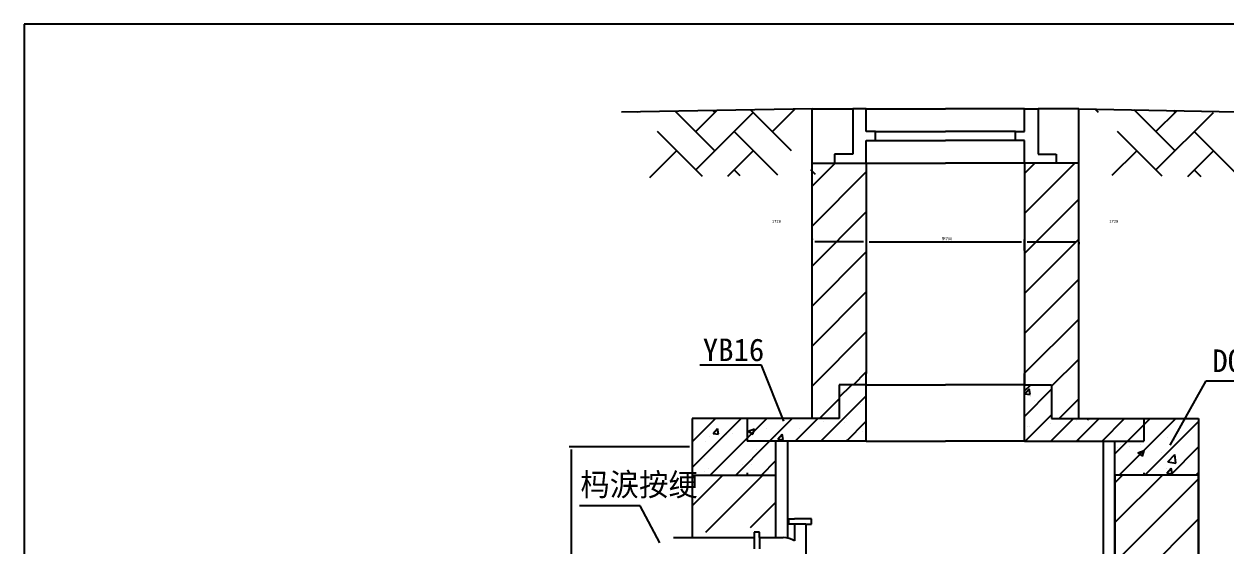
# Model space of a CAD drawing. Header units: metres. Extents: x 0 to 594, y 0 to 420.
# Drawn here: x 0 to 383, y 253.7 to 420 of the extents above; entities that cross this region are included whole.
import ezdxf

# ---------------------------------------------------------------- set-up
doc = ezdxf.new("R2010")
doc.units = ezdxf.units.M
doc.layers.add(' ', color=7, linetype='Continuous')

msp = doc.modelspace()

# ---------------------------------------------------------------- linework, layer by layer
for p, q in [((594, 420), (0, 420)), ((0, 420), (0, 0)), ((251.08, 392.93), (190.34, 391.87)), ((195.69, 391.84), (195.57, 391.96)), ((220.13, 379.62), (207.58, 392.17)), ((214.02, 385.73), (220.69, 392.4)), ((214.02, 373.51), (232.35, 391.84)), ((220.13, 391.84), (219.59, 392.38)), ((244.57, 379.62), (231.6, 392.59)), ((238.46, 385.73), (245.56, 392.83)), ((251.08, 392.93), (264.04, 392.93)), ((251.08, 375.65), (251.08, 392.93)), ((268.36, 392.93), (264.04, 392.93)), ((264.04, 392.93), (264.04, 378.53)), ((268.36, 392.93), (293.56, 392.93)), ((268.36, 385.73), (268.36, 392.93)), ((318.76, 392.93), (293.56, 392.93)), ((318.76, 392.93), (323.08, 392.93)), ((318.76, 385.73), (318.76, 392.93)), ((323.08, 392.93), (323.08, 378.53)), ((336.04, 392.93), (323.08, 392.93)), ((336.04, 392.93), (396.78, 391.87)), ((336.04, 375.65), (336.04, 392.93)), ((342.32, 391.84), (341.32, 392.84)), ((366.76, 379.62), (353.75, 392.62)), ((360.65, 385.73), (367.3, 392.38)), ((360.65, 373.51), (378.98, 391.84)), ((366.76, 391.84), (366.19, 392.4)), ((216.12, 371.41), (201.8, 385.73)), ((240.14, 371.83), (226.24, 385.73)), ((271.24, 385.73), (268.36, 385.73)), ((271.24, 385.73), (293.56, 385.73)), ((271.24, 382.85), (271.24, 385.73)), ((315.88, 385.73), (293.56, 385.73)), ((315.88, 382.85), (315.88, 385.73)), ((315.88, 385.73), (318.76, 385.73)), ((362.6, 371.56), (348.43, 385.73)), ((387.47, 371.12), (372.87, 385.73)), ((199.41, 371.12), (207.91, 379.62)), ((224.28, 371.55), (232.35, 379.62)), ((268.36, 382.85), (271.24, 382.85)), ((268.36, 375.65), (268.36, 382.85)), ((271.24, 382.85), (293.56, 382.85)), ((315.88, 382.85), (293.56, 382.85)), ((318.76, 382.85), (315.88, 382.85)), ((318.76, 375.65), (318.76, 382.85)), ((346.75, 371.83), (354.54, 379.62)), ((370.77, 371.41), (378.98, 379.62)), ((251.08, 294.29), (251.08, 375.65)), ((251.08, 375.65), (268.36, 375.65)), ((251.08, 368.31), (258.42, 375.65)), ((258.28, 378.53), (258.28, 375.65)), ((264.04, 378.53), (258.28, 378.53)), ((258.28, 375.65), (268.36, 375.65)), ((268.36, 375.65), (293.56, 375.65)), ((268.36, 375.65), (268.36, 308.69)), ((318.76, 375.65), (293.56, 375.65)), ((318.76, 375.65), (318.76, 308.69)), ((336.04, 375.65), (318.76, 375.65)), ((318.76, 375.65), (318.76, 308.69)), ((336.04, 375.65), (318.76, 375.65)), ((328.84, 375.65), (318.76, 375.65)), ((318.76, 372.35), (322.06, 375.65)), ((318.76, 359.62), (334.79, 375.65)), ((323.08, 378.53), (328.84, 378.53)), ((328.84, 378.53), (328.84, 375.65)), ((336.04, 294.29), (336.04, 375.65)), ((336.04, 294.29), (336.04, 375.65)), ((228.13, 371.62), (226.24, 373.51)), ((252.15, 372.04), (250.68, 373.51)), ((251.08, 355.58), (268.36, 372.86)), ((375.03, 371.34), (372.87, 373.51)), ((318.76, 346.9), (336.04, 364.18)), ((251.08, 342.86), (268.36, 360.14)), ((251.08, 351.55), (251.08, 351.4)), ((267.46, 350.65), (251.98, 350.65)), ((269.26, 350.65), (317.86, 350.65)), ((318.76, 334.17), (336.04, 351.45)), ((318.76, 347.8), (318.76, 351.4)), ((319.66, 350.65), (335.14, 350.65)), ((336.04, 350.55), (336.04, 349.9)), ((251.08, 330.13), (268.36, 347.41)), ((318.76, 321.44), (336.04, 338.72)), ((251.08, 317.4), (268.36, 334.68)), ((318.76, 308.71), (336.04, 325.99)), ((251.08, 304.67), (268.36, 321.95)), ((235, 311.27), (215.29, 311.27)), ((242.07, 293.44), (235, 311.27)), ((327.4, 304.62), (336.04, 313.26)), ((264.23, 305.09), (268.36, 309.22)), ((268.36, 287.09), (268.36, 308.69)), ((318.76, 308.69), (318.76, 305.09)), ((318.76, 287.09), (318.76, 308.69)), ((268.36, 305.09), (259.72, 305.09)), ((259.72, 305.09), (259.72, 294.29)), ((259.72, 301.09), (263.72, 305.09)), ((261.89, 302.65), (261.89, 302.65)), ((262.29, 304.78), (262.29, 304.78)), ((268.36, 305.09), (293.56, 305.09)), ((268.36, 287.09), (268.36, 305.09)), ((318.76, 305.09), (293.56, 305.09)), ((318.76, 305.09), (327.4, 305.09)), ((318.76, 305.09), (327.4, 305.09)), ((318.76, 287.09), (318.76, 305.09)), ((318.76, 303.11), (320.74, 305.09)), ((318.76, 294.97), (327.4, 303.61)), ((318.83, 302.14), (320.22, 303.8)), ((320.55, 301.99), (320.22, 303.8)), ((327.33, 302.98), (327.33, 302.98)), ((327.4, 305.09), (327.4, 294.29)), ((327.4, 305.09), (327.4, 294.29)), ((365.17, 285.86), (376.69, 306.29)), ((376.69, 306.29), (416.73, 306.29)), ((253.43, 294.29), (259.72, 300.58)), ((253.86, 287.09), (268.36, 301.59)), ((260.43, 302.51), (260.43, 302.51)), ((318.83, 302.14), (320.55, 301.99)), ((320.79, 301.25), (320.79, 301.25)), ((321.93, 299.92), (321.93, 299.92)), ((329.79, 294.29), (336.04, 300.54)), ((266.5, 298.64), (266.5, 298.64)), ((319.03, 287.09), (327.4, 295.46)), ((212.92, 294.29), (212.92, 276.29)), ((212.92, 294.29), (212.92, 256.35)), ((239.56, 294.29), (212.92, 294.29)), ((212.92, 286.88), (220.33, 294.29)), ((212.92, 278.73), (228.48, 294.29)), ((219.54, 289.52), (220.93, 291.17)), ((221.26, 289.36), (220.93, 291.17)), ((230.35, 294.29), (230.35, 287.09)), ((259.72, 294.29), (230.35, 294.29)), ((230.35, 288.01), (236.62, 294.29)), ((237.57, 287.09), (244.77, 294.29)), ((245.72, 287.09), (252.92, 294.29)), ((246.99, 291.22), (246.99, 291.22)), ((254.71, 293.42), (254.71, 293.42)), ((261.54, 293.06), (261.54, 293.06)), ((261.92, 294.37), (261.92, 294.37)), ((262.01, 287.09), (268.36, 293.44)), ((319.75, 291.62), (319.75, 291.62)), ((320.44, 291.67), (320.44, 291.67)), ((324.34, 292.47), (324.34, 292.47)), ((326.96, 292.57), (326.96, 292.57)), ((327.18, 287.09), (334.38, 294.29)), ((327.4, 294.29), (336.04, 294.29)), ((327.4, 294.29), (356.77, 294.29)), ((335.22, 293.69), (335.22, 293.69)), ((335.32, 287.09), (342.52, 294.29)), ((337.87, 294), (337.87, 294)), ((338.65, 294.29), (339.14, 293.95)), ((339.14, 293.95), (339.26, 294.29)), ((343.47, 287.09), (350.67, 294.29)), ((347.56, 294.29), (374.2, 294.29)), ((348.96, 276.29), (366.96, 294.29)), ((351.61, 287.09), (356.77, 292.25)), ((356.77, 294.29), (356.77, 287.09)), ((356.77, 292.25), (358.81, 294.29)), ((357.1, 276.29), (374.2, 293.38)), ((374.12, 294.1), (374.12, 294.1)), ((374.2, 294.29), (374.2, 276.29)), ((374.2, 294.29), (374.2, 258.15)), ((218.41, 288.64), (218.41, 288.64)), ((218.62, 276.29), (230.35, 288.01)), ((219.54, 289.52), (221.26, 289.37)), ((223.95, 289.17), (223.95, 289.17)), ((225.62, 289.59), (225.62, 289.59)), ((230.73, 290.25), (232.75, 291.02)), ((230.73, 290.25), (232.17, 289.28)), ((232.17, 289.28), (232.75, 291.02)), ((232.2, 289.19), (232.2, 289.19)), ((236.53, 291.02), (236.53, 291.02)), ((239.33, 288.52), (239.33, 288.52)), ((240.2, 287.71), (241.59, 289.36)), ((240.2, 287.71), (241.92, 287.56)), ((241.92, 287.56), (241.59, 289.36)), ((250.26, 287.26), (250.26, 287.26)), ((254.7, 287.87), (254.7, 287.87)), ((261.85, 287.09), (262.24, 287.56)), ((262.33, 287.09), (262.24, 287.56)), ((267.05, 290.15), (267.05, 290.15)), ((335.45, 287.09), (335.94, 287.6)), ((336, 287.09), (335.94, 287.6)), ((364.38, 288.11), (364.38, 288.11)), ((366.6, 287.42), (366.6, 287.42)), ((368.93, 288.16), (368.93, 288.16)), ((212.02, 285.29), (173.68, 285.29)), ((174.43, 136.79), (174.43, 284.39)), ((217.24, 287.03), (217.24, 287.03)), ((226.77, 276.29), (237.57, 287.09)), ((268.36, 287.09), (230.35, 287.09)), ((233.46, 284.38), (233.46, 284.38)), ((239.56, 276.29), (239.56, 287.09)), ((243.24, 287.09), (243.24, 256.22)), ((268.36, 287.09), (293.56, 287.09)), ((318.76, 287.09), (293.56, 287.09)), ((318.76, 287.09), (356.77, 287.09)), ((343.88, 287.09), (343.88, 258.15)), ((347.56, 276.29), (347.56, 287.09)), ((347.56, 283.04), (351.61, 287.09)), ((348.48, 285.04), (348.48, 285.04)), ((349.42, 285.95), (349.42, 285.95)), ((352.14, 285.28), (352.14, 285.28)), ((354.9, 283.33), (356.92, 284.1)), ((355.69, 285.99), (355.69, 285.99)), ((356.34, 282.36), (356.92, 284.1)), ((365.25, 276.29), (374.2, 285.24)), ((216.67, 281.5), (216.67, 281.5)), ((228.95, 279.66), (228.95, 279.66)), ((231.85, 279.6), (231.85, 279.6)), ((234.92, 276.29), (239.56, 280.93)), ((354.9, 283.33), (356.33, 282.36)), ((362.32, 283.33), (362.32, 283.33)), ((364.43, 280.49), (366.67, 282.83)), ((364.43, 280.49), (366.99, 280.1)), ((366.99, 280.1), (366.67, 282.83)), ((212.92, 276.29), (239.56, 276.29)), ((212.92, 266.51), (222.7, 276.29)), ((216.89, 277.45), (216.89, 277.45)), ((217.28, 258.15), (235.43, 276.29)), ((218.04, 278.23), (218.04, 278.23)), ((230.35, 277.01), (230.35, 276.29)), ((239.56, 256.35), (239.56, 277.01)), ((347.56, 258.15), (347.56, 277.01)), ((347.56, 276.29), (347.56, 258.15)), ((374.2, 276.29), (347.56, 276.29)), ((374.2, 276.29), (347.56, 276.29)), ((347.56, 273.87), (349.98, 276.29)), ((347.56, 261.14), (362.7, 276.29)), ((349.07, 276.36), (349.07, 276.36)), ((356.77, 277.01), (356.77, 276.29)), ((364.03, 278.52), (364.03, 278.52)), ((364.14, 276.86), (365.53, 278.52)), ((364.14, 276.86), (365.86, 276.71)), ((365.86, 276.71), (365.53, 278.52)), ((373.4, 276.29), (374.2, 277.09)), ((374.2, 258.15), (374.2, 276.29)), ((347.56, 248.42), (374.2, 275.06)), ((196.29, 266.5), (176.95, 266.5)), ((202.56, 254.66), (196.29, 266.5)), ((231.42, 259.55), (239.56, 267.7)), ((243.72, 262.4), (245.52, 262.4)), ((243.72, 260.6), (243.72, 262.4)), ((245.52, 260.6), (243.72, 260.6)), ((250.92, 262.4), (245.52, 262.4)), ((245.52, 260.6), (245.52, 255.38)), ((249.12, 260.6), (245.52, 260.6)), ((249.12, 260.6), (249.12, 240.89)), ((249.12, 260.6), (250.92, 260.6)), ((250.92, 260.6), (250.92, 262.4)), ((347.56, 235.69), (374.2, 262.33)), ((232.58, 258.15), (232.58, 256.35)), ((234.38, 258.15), (232.58, 258.15)), ((234.38, 256.35), (234.38, 258.15)), ((343.88, 258.15), (343.88, 135.89)), ((347.56, 258.15), (347.56, 209.69)), ((347.56, 135.89), (347.56, 258.15)), ((374.2, 209.69), (374.2, 258.15)), ((374.2, 258.15), (374.2, 135.89)), ((206.92, 256.35), (232.58, 256.35)), ((232.58, 256.35), (232.58, 252.75)), ((234.38, 256.35), (241.92, 256.35)), ((234.38, 256.35), (234.38, 252.75))]:
    msp.add_line(p, q)
msp.add_arc((241.92, 249.15), 7.2, 60, 90)

# ---------------------------------------------------------------- texts
at = {"layer": ' '}
for s, height, p in [('1728', 0.9, (238.32, 356.7)), ('1728', 0.9, (345.8, 356.7)), ('鈭700', 0.9, (292.37, 351.12)), ('YB16', 7.2, (216.26, 312.6)), ('DQL-I-3', 7.2, (378.63, 309.11)), ('杩涙按绠', 7.2, (177.24, 269.66))]:
    msp.add_text(s, height=height, dxfattribs=at).set_placement(p)

doc.saveas('drawing.dxf')
